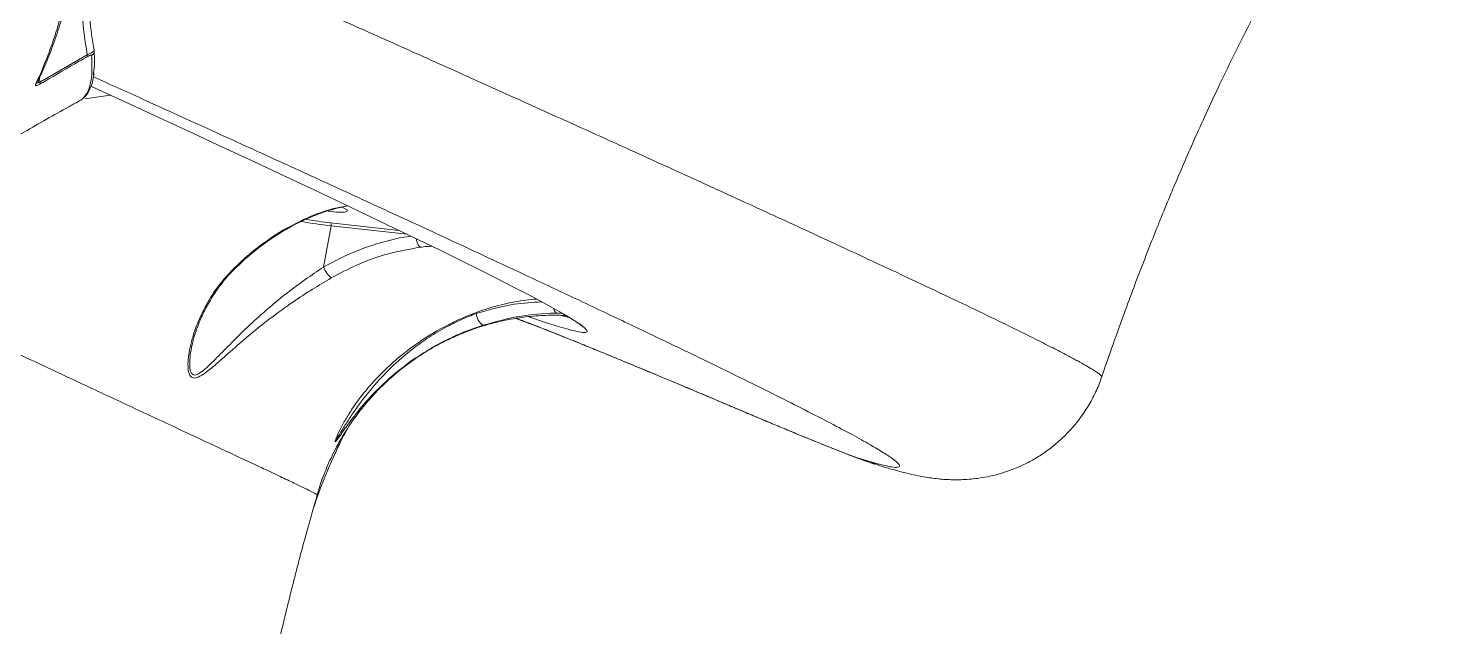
# Model space of a CAD drawing. Header units: millimetres. Extents: x -8607 to 7621, y -5747 to 4382.
# Drawn here: x 4786.3 to 5070, y 31.4 to 150.7 of the extents above; entities that cross this region are included whole.
import ezdxf

# ---------------------------------------------------------------- set-up
doc = ezdxf.new("R2010")
doc.units = ezdxf.units.MM
doc.layers.add('DIKOM_ОБЪЕКТ', color=7, linetype='Continuous')

msp = doc.modelspace()

# ---------------------------------------------------------------- linework, layer by layer
at = {"layer": 'DIKOM_ОБЪЕКТ', "color": 7, "linetype": 'Continuous', "lineweight": 15}
for p, q in [((4788.606, 139.981), (4798.057, 145.467)), ((4788.511, 140.771), (4788.606, 139.981)), ((4802.701, 137.4), (4797.547, 136.669)), ((4793.91, 134.829), (4794.371, 135.08)), ((4845.176, 103.106), (4846.688, 111.342)), ((4846.597, 111.938), (4860.269, 110.426)), ((4861.844, 109.666), (4846.688, 111.342)), ((4892.725, 93.934), (4891.696, 93.944)), ((4883.551, 92.877), (4885.891, 91.996)), ((4883.632, 92.891), (4884.557, 92.54)), ((4884.557, 92.54), (4885.98, 91.96)), ((4926.431, 75.356), (4926.623, 75.267)), ((4847.743, 68.982), (4847.755, 69.018)), ((4955.271, 63.826), (4955.854, 63.638))]:
    msp.add_line(p, q, dxfattribs=at)
at = {"layer": 'DIKOM_ОБЪЕКТ', "color": 7, "linetype": 'Continuous', "lineweight": 15, "flags": 128}
for points in [[(4798.888, 139.152), (4804.309, 136.661), (4811.476, 133.357), (4818.393, 130.157), (4825.052, 127.064), (4831.448, 124.081), (4837.576, 121.209), (4843.432, 118.452), (4849.009, 115.811), (4854.303, 113.289), (4859.31, 110.888), (4864.026, 108.61), (4868.447, 106.456), (4872.569, 104.429), (4876.389, 102.53), (4879.904, 100.761), (4883.11, 99.123), (4886.005, 97.618), (4888.587, 96.247), (4890.853, 95.011), (4892.802, 93.91), (4894.431, 92.947), (4895.741, 92.121), (4896.181, 91.825)], [(4891.696, 93.944), (4891.535, 94.004), (4891.382, 94.158), (4891.244, 94.399), (4891.128, 94.716), (4891.083, 94.883)], [(4892.533, 93.441), (4893.581, 93.162), (4894.398, 92.967)], [(4896.181, 91.825), (4896.729, 91.434), (4897.394, 90.886), (4897.737, 90.478), (4897.756, 90.209), (4897.453, 90.08), (4896.826, 90.091), (4895.877, 90.243), (4894.607, 90.534), (4893.953, 90.705)]]:
    msp.add_lwpolyline(points, dxfattribs=at)
at = {"layer": 'DIKOM_ОБЪЕКТ', "color": 7, "linetype": 'Continuous', "lineweight": 15}
for centre, radius, start, end in [((4795.979, 144.32), 2.373, 20.74936, 28.88797), ((4798.459, 146.176), 0.977, 298.69018, 11.24129), ((4787.327, 140.386), 0.911, 298.0208, 335.51436), ((4785.455, 138.138), 3.651, 25.04813, 30.32619), ((4856.937, 202.468), 91.701, 259.84549, 263.58269), ((4856.425, 199.452), 88.064, 260.40283, 263.593), ((4846.043, 111.549), 0.677, 342.17169, 35.06093), ((4866.472, 109.002), 2.788, 184.75134, 224.01367), ((4827.375, 103.214), 0.4, 256.19543, 307.77523), ((4850.324, 105.176), 5.549, 201.91073, 229.73023), ((4878.676, 93.999), 3.016, 182.68482, 235.77097), ((4932.938, 228.475), 143.18, 250.9226, 254.20034)]:
    msp.add_arc(centre, radius, start, end, dxfattribs=at)
msp.add_ellipse((4845.388, 115.155), major_axis=(4.55, -0.809), ratio=0.1647318, start_param=4.8975654, end_param=7.0054362, dxfattribs=at)
for points, knots in [([(5000.404, 81.169), (5000.567, 81.65), (5001.498, 84.41), (5003.164, 89.115), (5005.285, 94.979), (5007.125, 99.909), (5008.605, 103.777), (5009.741, 106.693), (5010.555, 108.755), (5011.343, 110.729), (5012.247, 112.97), (5013.437, 115.878), (5014.88, 119.337), (5016.608, 123.391), (5018.638, 128.035), (5020.994, 133.27), (5023.702, 139.095), (5026.85, 145.635), (5030.497, 152.917), (5034.706, 160.97), (5039.381, 169.519), (5044.392, 178.278), (5049.582, 186.975), (5056.427, 197.983), (5063.216, 208.476), (5068.337, 215.942), (5069.986, 218.346)], [0, 0, 0, 0, 0.0097209, 0.0557619, 0.095423, 0.1288911, 0.156289, 0.1745392, 0.188653, 0.1986455, 0.2151282, 0.2348149, 0.2586856, 0.2867573, 0.3190672, 0.3556812, 0.3967042, 0.4422909, 0.4951811, 0.5536597, 0.6180626, 0.6844779, 0.7508446, 0.8172003, 0.9411368, 1, 1, 1, 1]), ([(4799.228, 174.449), (4798.888, 172.149), (4798.12, 166.966), (4798.049, 159.708), (4798.442, 152.634), (4799.092, 148.456), (4799.417, 146.366)], [0, 0, 0, 0, 0.2380862, 0.5364171, 0.7682053, 1, 1, 1, 1]), ([(4798.057, 145.467), (4797.839, 146.862), (4797.249, 150.649), (4796.783, 156.991), (4796.766, 164.22), (4797.324, 169.048), (4797.586, 171.321)], [0, 0, 0, 0, 0.1676944, 0.4551096, 0.7434152, 1, 1, 1, 1]), ([(4804.119, 172.313), (4805.159, 171.852), (4811.614, 168.988), (4823.007, 163.917), (4837.655, 157.385), (4851.201, 151.329), (4863.763, 145.699), (4875.881, 140.253), (4886.46, 135.484), (4895.609, 131.349), (4903.461, 127.793), (4911.047, 124.347), (4918.759, 120.834), (4926.531, 117.283), (4933.878, 113.914), (4940.483, 110.873), (4946.412, 108.134), (4952.055, 105.516), (4958.516, 102.503), (4965.537, 99.207), (4972.806, 95.759), (4979.276, 92.65), (4984.401, 90.143), (4988.409, 88.143), (4991.346, 86.647), (4993.743, 85.395), (4995.676, 84.356), (4997.282, 83.457), (4998.838, 82.537), (4999.986, 81.749), (5000.525, 81.271), (5000.353, 81.207), (5000.324, 81.196)], [0, 0, 0, 0, 0.0084569, 0.0524539, 0.0965267, 0.1354412, 0.1743557, 0.2134816, 0.2526076, 0.2808635, 0.3091194, 0.337456, 0.3657926, 0.3987406, 0.4317206, 0.4594038, 0.4870869, 0.5148463, 0.5426056, 0.5876266, 0.6327295, 0.6782022, 0.7237588, 0.7566953, 0.7896636, 0.8173372, 0.8450107, 0.8727607, 0.9005108, 0.9455177, 0.9906069, 1, 1, 1, 1]), ([(4787.755, 139.581), (4787.848, 139.775), (4788.309, 140.744), (4789.472, 143.364), (4791.135, 147.733), (4793.272, 154.492), (4794.515, 160.072), (4795.269, 163.455)], [0, 0, 0, 0, 0.0299896, 0.1499527, 0.3900715, 0.6301904, 1, 1, 1, 1]), ([(4788.136, 140.018), (4788.298, 140.338), (4789.032, 141.793), (4790.222, 144.66), (4791.701, 148.622), (4793.055, 152.865), (4794.286, 157.385), (4795.189, 161.114), (4795.642, 163.43), (4795.764, 164.053)], [0, 0, 0, 0, 0.0505047, 0.2289622, 0.4063937, 0.5831275, 0.7593203, 0.9351427, 1, 1, 1, 1]), ([(4798.198, 145.161), (4797.619, 144.832), (4794.725, 143.186), (4791.581, 141.356), (4789.026, 139.84), (4788.762, 139.684)], [0, 0, 0, 0, 0.1831691, 0.9158786, 1, 1, 1, 1]), ([(4796.894, 136.495), (4797.278, 136.869), (4798.047, 137.617), (4798.72, 139.549), (4799.07, 142.028), (4798.975, 144.221), (4798.928, 145.319)], [0, 0, 0, 0, 0.2489043, 0.4982428, 0.7488998, 1, 1, 1, 1]), ([(4798.057, 145.467), (4798.228, 145.547), (4798.569, 145.707), (4798.984, 145.94), (4799.28, 146.143), (4799.42, 146.287), (4799.418, 146.343), (4799.417, 146.366)], [0, 0, 0, 0, 0.2022204, 0.4043255, 0.6106003, 0.8410626, 1, 1, 1, 1]), ([(4798.928, 145.319), (4798.916, 145.348), (4798.895, 145.399), (4798.754, 145.396), (4798.579, 145.345), (4798.392, 145.266), (4798.263, 145.196), (4798.198, 145.161)], [0, 0, 0, 0, 0.3196286, 0.5618766, 0.7279416, 0.8640377, 1, 1, 1, 1]), ([(4799.417, 146.366), (4799.476, 145.261), (4799.573, 143.409), (4799.356, 142.075), (4799.269, 141.537)], [0, 0, 0, 0, 0.596886, 1, 1, 1, 1]), ([(4797.352, 136.904), (4797.503, 137.034), (4797.953, 137.423), (4798.504, 138.335), (4799.014, 139.633), (4799.304, 140.804), (4799.37, 141.627), (4799.387, 141.836)], [0, 0, 0, 0, 0.1238331, 0.3712366, 0.6314242, 0.90653, 1, 1, 1, 1]), ([(4788.762, 139.684), (4788.668, 139.63), (4788.48, 139.522), (4788.226, 139.406), (4787.992, 139.325), (4787.783, 139.302), (4787.685, 139.385), (4787.732, 139.517), (4787.755, 139.581)], [0, 0, 0, 0, 0.10986348, 0.22004243, 0.32572842, 0.49252307, 0.75371992, 1, 1, 1, 1]), ([(4788.199, 140.377), (4788.199, 140.37), (4788.206, 140.247), (4788.249, 140.082), (4788.332, 139.924), (4788.408, 139.876), (4788.464, 139.877), (4788.495, 139.888), (4788.527, 139.905), (4788.564, 139.933), (4788.59, 139.963), (4788.606, 139.981)], [0, 0, 0, 0, 0.0274838, 0.4690767, 0.7029847, 0.8155468, 0.854526, 0.89388, 0.904931, 0.9435384, 1, 1, 1, 1]), ([(4952.533, 64.78), (4953.791, 64.409), (4956.311, 63.666), (4958.552, 63.191), (4959.824, 63.105), (4960.231, 63.364), (4959.865, 63.959), (4958.697, 64.905), (4956.712, 66.206), (4953.887, 67.872), (4950.234, 69.896), (4945.811, 72.244), (4940.666, 74.895), (4934.831, 77.835), (4928.241, 81.098), (4920.853, 84.703), (4912.67, 88.647), (4903.675, 92.939), (4893.927, 97.548), (4883.578, 102.404), (4872.688, 107.478), (4861.262, 112.772), (4849.163, 118.347), (4836.388, 124.205), (4822.979, 130.325), (4810.622, 135.945), (4802.524, 139.609), (4799.297, 141.069)], [0, 0, 0, 0, 0.0477561, 0.0956259, 0.1348675, 0.1741743, 0.213683, 0.2532612, 0.2936289, 0.334071, 0.3747383, 0.4154809, 0.4547227, 0.4940319, 0.5335461, 0.5731296, 0.6135051, 0.6539545, 0.694628, 0.7353768, 0.7745567, 0.8138037, 0.8535753, 0.8933468, 0.9334016, 0.9734564, 1, 1, 1, 1]), ([(4795.846, 135.906), (4795.888, 135.929), (4796.053, 136.02), (4796.335, 136.176), (4796.623, 136.337), (4796.829, 136.454), (4796.872, 136.482), (4796.894, 136.495)], [0, 0, 0, 0, 0.0798484, 0.318135, 0.5555822, 0.7774002, 1, 1, 1, 1]), ([(4782.51, 128.298), (4783.333, 128.782), (4787.082, 130.987), (4790.881, 133.178), (4793.881, 134.8), (4793.916, 134.819)], [0, 0, 0, 0, 0.2173232, 0.9908587, 1, 1, 1, 1]), ([(4794.371, 135.08), (4794.429, 135.113), (4794.545, 135.179), (4794.916, 135.389), (4795.365, 135.64), (4795.696, 135.823), (4795.846, 135.906)], [0, 0, 0, 0, 0.2591499, 0.5177317, 0.7812284, 1, 1, 1, 1]), ([(4827.28, 102.826), (4828.176, 103.673), (4830.869, 106.217), (4835.727, 109.802), (4841.536, 112.879), (4846.37, 114.702), (4849.092, 115.159), (4850.036, 115.317)], [0, 0, 0, 0, 0.12937752, 0.38871503, 0.65444148, 0.88014845, 1, 1, 1, 1]), ([(4827.643, 102.877), (4828.197, 103.421), (4829.636, 104.832), (4832.089, 106.854), (4834.97, 108.958), (4837.944, 110.802), (4840.979, 112.383), (4844.057, 113.682), (4847.074, 114.696), (4849.055, 115.125), (4850.005, 115.332)], [0, 0, 0, 0, 0.0819901, 0.2127461, 0.344396, 0.4768323, 0.6099348, 0.7429392, 0.8767309, 1, 1, 1, 1]), ([(4845.176, 103.106), (4846.402, 103.776), (4848.864, 105.121), (4852.742, 106.757), (4856.75, 108.084), (4860.061, 108.906), (4862.022, 109.211), (4862.599, 109.301)], [0, 0, 0, 0, 0.22201704, 0.44557934, 0.67401196, 0.90412567, 1, 1, 1, 1]), ([(4843.839, 57.704), (4843.851, 57.714), (4843.881, 57.739), (4843.228, 58.092), (4841.942, 58.739), (4839.979, 59.689), (4837.375, 60.93), (4834.291, 62.385), (4830.854, 64), (4827.254, 65.687), (4823.319, 67.528), (4819.081, 69.51), (4814.454, 71.673), (4809.635, 73.926), (4804.686, 76.24), (4799.652, 78.595), (4794.328, 81.086), (4787.017, 84.509), (4777.356, 89.035), (4764.856, 94.894), (4752.508, 100.684), (4743.943, 104.699), (4740.206, 106.451)], [0, 0, 0, 0, 0.0321146, 0.0858445, 0.1400645, 0.1943841, 0.249084, 0.3038875, 0.3498746, 0.3959238, 0.4390099, 0.482096, 0.5253907, 0.5686853, 0.6069481, 0.6452109, 0.6836212, 0.7220315, 0.7953451, 0.8689516, 0.9428203, 1, 1, 1, 1]), ([(4864.467, 107.065), (4862.342, 106.686), (4858.051, 105.921), (4852.086, 103.79), (4848.411, 101.834), (4846.737, 100.942)], [0, 0, 0, 0, 0.3481775, 0.703135, 1, 1, 1, 1]), ([(4866.712, 107.294), (4866.415, 107.276), (4865.675, 107.233), (4864.919, 107.128), (4864.467, 107.065)], [0, 0, 0, 0, 0.4015481, 1, 1, 1, 1]), ([(4846.737, 100.942), (4845.484, 100.203), (4842.938, 98.702), (4838.721, 95.934), (4834.233, 92.679), (4829.671, 88.981), (4826.158, 85.875), (4823.518, 83.532), (4821.727, 82.042), (4820.254, 81.092), (4819.144, 80.865), (4818.406, 81.498), (4818.124, 82.895), (4818.168, 84.648), (4818.558, 87.353), (4819.623, 91.105), (4821.612, 95.437), (4824.124, 99.426), (4826.221, 101.685), (4827.28, 102.826)], [0, 0, 0, 0, 0.0629204, 0.1277925, 0.2147695, 0.3041676, 0.3947516, 0.4411796, 0.4882058, 0.5268344, 0.5575653, 0.5885343, 0.6242813, 0.6582003, 0.6928744, 0.7739223, 0.8569696, 0.9277876, 1, 1, 1, 1]), ([(4818.803, 86.657), (4818.787, 86.596), (4818.624, 85.963), (4818.523, 84.805), (4818.453, 83.239), (4818.674, 82.061), (4819.081, 81.649), (4819.565, 81.53), (4820.309, 81.761), (4821.502, 82.666), (4823.318, 84.407), (4825.742, 86.886), (4829.151, 90.346), (4833.184, 94.086), (4837.46, 97.645), (4841.516, 100.668), (4843.956, 102.293), (4845.176, 103.106)], [0, 0, 0, 0, 0.0048104, 0.0493744, 0.0937886, 0.1397516, 0.1717082, 0.1798698, 0.2199976, 0.2721667, 0.3247174, 0.431097, 0.537654, 0.6730644, 0.8082954, 0.9042283, 1, 1, 1, 1]), ([(4818.797, 86.66), (4818.894, 87.164), (4819.13, 88.387), (4819.765, 90.47), (4820.727, 92.935), (4822.023, 95.575), (4823.576, 98.135), (4825.401, 100.533), (4826.72, 102.084), (4827.553, 102.829), (4827.621, 102.891)], [0, 0, 0, 0, 0.0913682, 0.2213321, 0.3631784, 0.5208071, 0.6905906, 0.8348362, 0.9863377, 1, 1, 1, 1]), ([(4855.768, 80.901), (4856.643, 81.784), (4859.272, 84.435), (4864.04, 88.187), (4869.396, 91.394), (4874.253, 93.593), (4878.519, 95.081), (4882.837, 96.117), (4885.902, 96.621), (4887.502, 96.712), (4887.668, 96.722)], [0, 0, 0, 0, 0.0921022, 0.2766944, 0.4653449, 0.5929058, 0.7214027, 0.8526316, 0.9847197, 1, 1, 1, 1]), ([(4847.739, 69.014), (4847.737, 69.008), (4847.662, 68.786), (4847.784, 68.852), (4848.225, 69.49), (4849.106, 70.943), (4850.274, 72.79), (4852.136, 75.55), (4854.799, 79.023), (4858.571, 83.086), (4862.406, 86.439), (4866.222, 89.166), (4869.497, 91.108), (4872.703, 92.699), (4874.667, 93.467), (4875.663, 93.858)], [0, 0, 0, 0, 0.0010793, 0.0377166, 0.0847223, 0.1473553, 0.2152946, 0.2833311, 0.4232401, 0.5532655, 0.686037, 0.7732347, 0.8624563, 0.9302018, 1, 1, 1, 1]), ([(4875.663, 93.858), (4878.166, 94.576), (4882.474, 95.811), (4886.85, 96.071), (4888.683, 96.18)], [0, 0, 0, 0, 0.58100448, 1, 1, 1, 1]), ([(4891.696, 93.944), (4891.592, 93.942), (4889.107, 93.895), (4884.149, 93.48), (4879.385, 92.168), (4876.979, 91.505)], [0, 0, 0, 0, 0.0210937, 0.5057117, 1, 1, 1, 1]), ([(4843.949, 57.676), (4844.017, 57.94), (4844.418, 59.504), (4845.457, 62.268), (4847.058, 65.916), (4848.947, 69.371), (4851.066, 72.628), (4853.401, 75.669), (4855.925, 78.482), (4858.613, 81.058), (4861.436, 83.387), (4864.363, 85.461), (4867.358, 87.278), (4870.381, 88.834), (4873.386, 90.133), (4876.325, 91.182), (4879.148, 91.997), (4881.813, 92.601), (4884.287, 93.024), (4886.56, 93.297), (4888.625, 93.451), (4890.552, 93.513), (4892.297, 93.502), (4893.276, 93.454), (4893.755, 93.431)], [0, 0, 0, 0, 0.0111818, 0.0663773, 0.1208711, 0.1746954, 0.2278754, 0.2804276, 0.3323574, 0.3836565, 0.4342982, 0.4842307, 0.5333676, 0.5815771, 0.6286766, 0.674445, 0.7186695, 0.7612291, 0.8021814, 0.841804, 0.8805735, 0.9193842, 0.9606166, 1, 1, 1, 1]), ([(4876.979, 91.505), (4875.996, 91.171), (4873.997, 90.493), (4870.75, 89.109), (4867.368, 87.389), (4863.511, 85.028), (4859.546, 82.064), (4855.683, 78.501), (4852.345, 74.78), (4850.147, 71.844), (4848.86, 70.006), (4848.286, 69.152), (4848.09, 68.903), (4848.047, 68.848)], [0, 0, 0, 0, 0.0724597, 0.1473323, 0.2375211, 0.3302905, 0.4631549, 0.5996597, 0.7398089, 0.8827983, 0.9337937, 0.9854303, 1, 1, 1, 1]), ([(4884.557, 92.54), (4885.368, 92.232), (4886.989, 91.616), (4890.023, 90.427), (4893.5, 89.04), (4897.41, 87.459), (4901.67, 85.717), (4906.284, 83.814), (4911.271, 81.74), (4916.36, 79.609), (4921.418, 77.48), (4924.757, 76.065), (4926.431, 75.356)], [0, 0, 0, 0, 0.1010954, 0.2021907, 0.3062211, 0.4102514, 0.5113485, 0.6124456, 0.7164858, 0.8205261, 0.9100184, 1, 1, 1, 1]), ([(4885.981, 91.956), (4886.12, 91.904), (4886.679, 91.695), (4887.94, 91.211), (4889.776, 90.497), (4891.932, 89.645), (4894.363, 88.674), (4897.055, 87.587), (4899.986, 86.394), (4903.131, 85.104), (4906.478, 83.722), (4910.02, 82.251), (4913.755, 80.691), (4917.671, 79.049), (4921.757, 77.326), (4924.765, 76.055), (4926.434, 75.346), (4926.659, 75.251)], [0, 0, 0, 0, 0.0223202, 0.0898881, 0.1604535, 0.233037, 0.306901, 0.3815137, 0.4564989, 0.5315515, 0.6063261, 0.6814674, 0.75733, 0.833788, 0.9107103, 0.9879592, 1, 1, 1, 1]), ([(4895.807, 92.03), (4895.977, 91.914), (4896.38, 91.638), (4896.704, 91.377), (4896.876, 91.204), (4896.858, 91.227), (4896.854, 91.232)], [0, 0, 0, 0, 0.2617296, 0.6219993, 0.918483, 1, 1, 1, 1]), ([(4847.625, 68.711), (4847.645, 68.783), (4847.742, 69.131), (4848.422, 70.6), (4849.539, 72.669), (4851.11, 75.178), (4853.122, 77.971), (4854.882, 79.92), (4855.768, 80.901)], [0, 0, 0, 0, 0.0428829, 0.2068981, 0.3743254, 0.5454479, 0.7711293, 1, 1, 1, 1]), ([(4955.832, 63.571), (4956.601, 63.34), (4958.523, 62.761), (4961.176, 62.05), (4963.539, 61.521), (4965.195, 61.21), (4966.631, 60.99), (4968.067, 60.823), (4969.536, 60.711), (4971.059, 60.661), (4972.644, 60.683), (4974.327, 60.79), (4976.135, 61.006), (4978.078, 61.358), (4980.154, 61.879), (4982.344, 62.6), (4984.618, 63.551), (4986.928, 64.752), (4989.217, 66.21), (4991.428, 67.921), (4993.511, 69.868), (4995.493, 72.111), (4997.309, 74.633), (4998.864, 77.409), (4999.881, 79.605), (5000.277, 80.891), (5000.368, 81.183)], [0, 0, 0, 0, 0.1133438, 0.283756, 0.3722343, 0.4299107, 0.4782705, 0.5189138, 0.5551317, 0.5865238, 0.6147519, 0.6411402, 0.6664492, 0.6913384, 0.7162238, 0.7414274, 0.7671632, 0.7934512, 0.820188, 0.8472336, 0.8744683, 0.9018101, 0.9322011, 0.962093, 0.9913831, 1, 1, 1, 1]), ([(4926.431, 75.356), (4928.538, 74.465), (4932.814, 72.656), (4938.489, 70.294), (4943.488, 68.244), (4947.613, 66.592), (4950.222, 65.589), (4951.763, 65.029), (4952.276, 64.863), (4952.533, 64.78)], [0, 0, 0, 0, 0.161618, 0.3279878, 0.4895818, 0.6557805, 0.8250923, 0.9125448, 1, 1, 1, 1]), ([(4926.624, 75.268), (4927.163, 75.039), (4928.76, 74.361), (4931.34, 73.273), (4934.357, 72.007), (4937.273, 70.792), (4940.047, 69.644), (4942.653, 68.575), (4945.078, 67.591), (4947.306, 66.698), (4949.358, 65.889), (4951.262, 65.155), (4953.083, 64.482), (4954.44, 64.015), (4955.064, 63.816), (4955.249, 63.756)], [0, 0, 0, 0, 0.0392045, 0.1161041, 0.1958596, 0.2764078, 0.357667, 0.4395496, 0.5220384, 0.6055779, 0.6901011, 0.7780986, 0.8743984, 0.9627081, 1, 1, 1, 1]), ([(4843.09, 54.696), (4843.402, 55.646), (4844.207, 58.099), (4845.642, 61.715), (4847.181, 65.276), (4848.501, 68.086), (4849.316, 69.69), (4849.681, 70.408)], [0, 0, 0, 0, 0.1742379, 0.4502731, 0.6767389, 0.8552635, 1, 1, 1, 1]), ([(4848.047, 68.848), (4847.901, 68.649), (4847.595, 68.231), (4847.448, 68.186), (4847.576, 68.566), (4847.625, 68.711)], [0, 0, 0, 0, 0.3586659, 0.7559778, 1, 1, 1, 1]), ([(4952.533, 64.78), (4952.759, 64.682), (4953.646, 64.296), (4954.577, 64.027), (4955.271, 63.826)], [0, 0, 0, 0, 0.25407584, 1, 1, 1, 1]), ([(4824.783, -45.518), (4824.831, -44.874), (4825.127, -40.873), (4825.881, -33.447), (4827.058, -23.249), (4828.469, -12.996), (4830.092, -2.704), (4831.933, 7.618), (4833.991, 17.963), (4836.264, 28.323), (4838.759, 38.686), (4841.298, 48.476), (4843.108, 54.801), (4843.932, 57.678)], [0, 0, 0, 0, 0.019195, 0.1191126, 0.2189676, 0.3187697, 0.4185278, 0.5182492, 0.6179404, 0.7176069, 0.8172534, 0.9168838, 1, 1, 1, 1]), ([(4639.797, 47.033), (4642.897, 46.686), (4650.707, 45.812), (4662.839, 44.165), (4676.218, 42.12), (4688.675, 39.938), (4700.233, 37.664), (4710.589, 35.397), (4720.264, 33.058), (4729.297, 30.663), (4737.995, 28.135), (4748.135, 24.906), (4759.376, 20.866), (4771.281, 15.881), (4782.126, 10.56), (4791.856, 4.918), (4800.415, -1.022), (4807.024, -6.618), (4812.051, -11.767), (4815.833, -16.401), (4818.979, -21.148), (4821.483, -26.012), (4823.332, -30.975), (4824.493, -36.039), (4825.013, -40.887), (4824.811, -44.067), (4824.719, -45.514)], [0, 0, 0, 0, 0.0269343, 0.0678454, 0.1090764, 0.1503857, 0.1867774, 0.2232235, 0.2562663, 0.289309, 0.3225181, 0.3557271, 0.4103156, 0.4650931, 0.5202486, 0.575649, 0.6312468, 0.6870933, 0.7264038, 0.7657834, 0.8054645, 0.8452159, 0.8853802, 0.9256166, 0.9661617, 1, 1, 1, 1])]:
    msp.add_open_spline(points, degree=3, knots=knots, dxfattribs=at)

doc.saveas('drawing.dxf')
